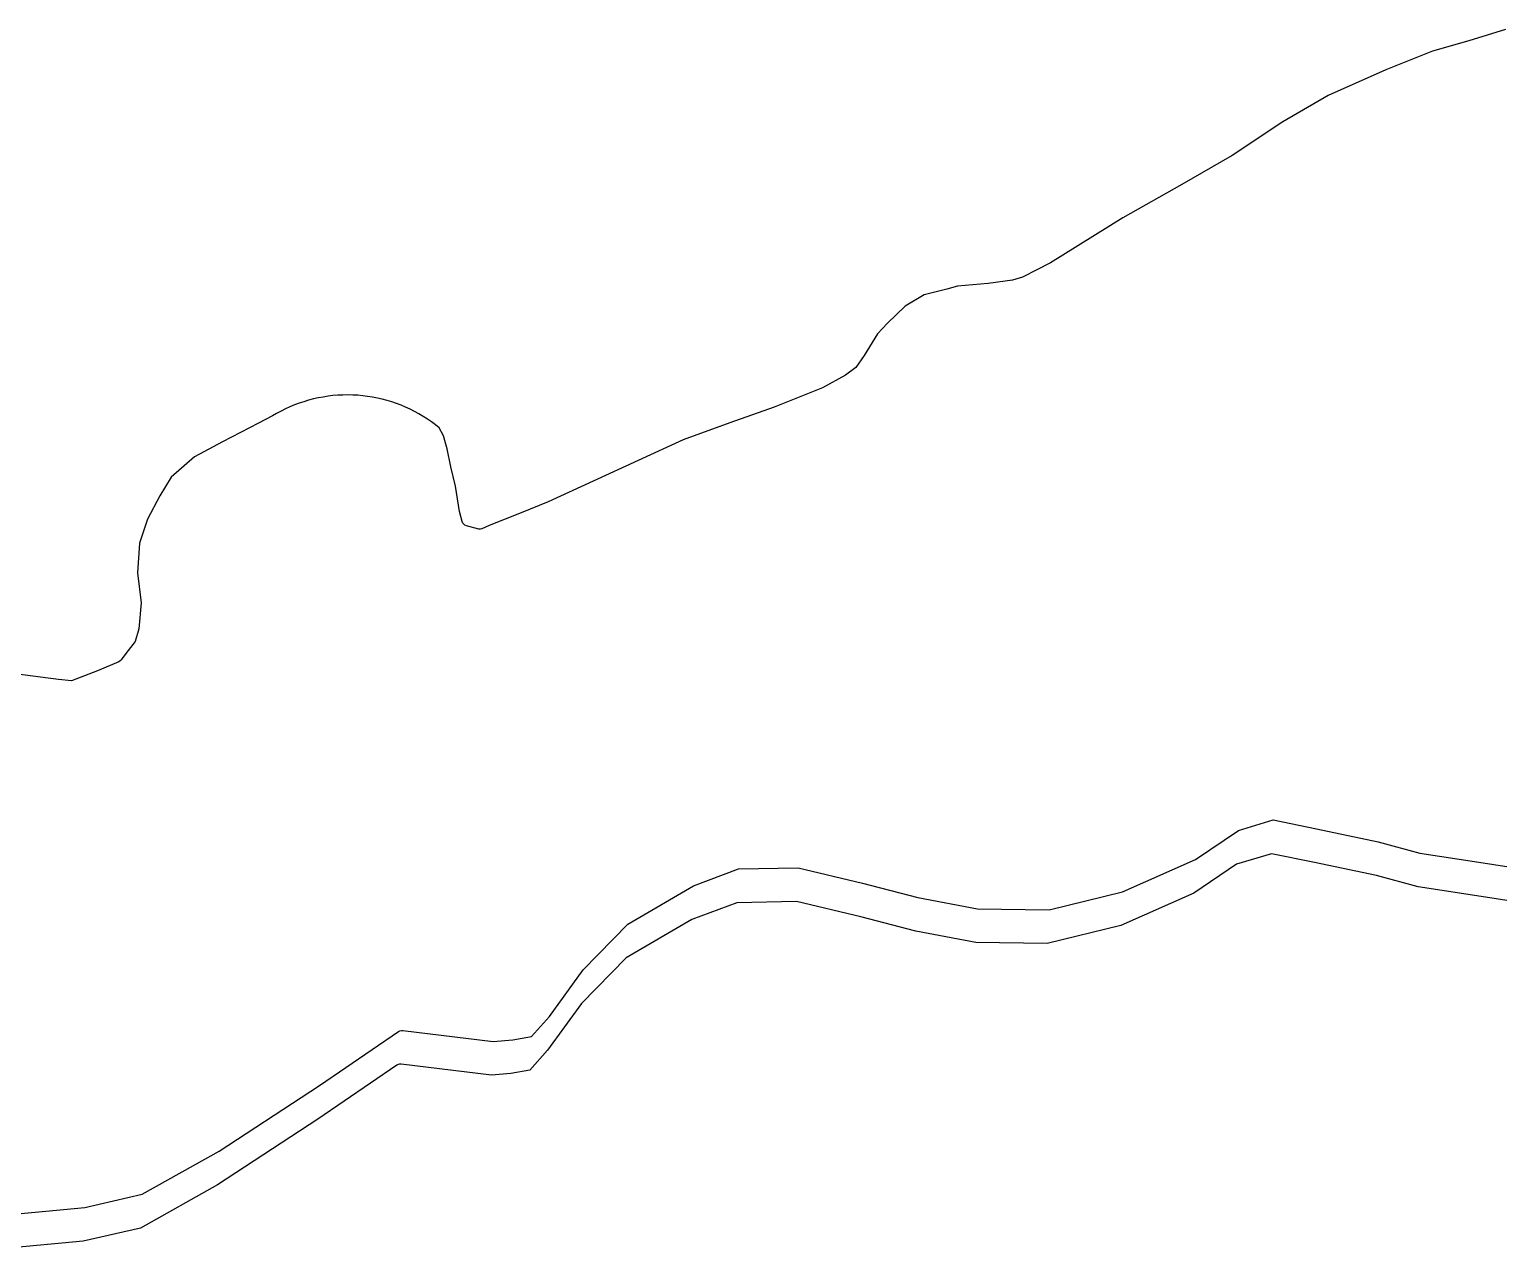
# Model space of a CAD drawing. Header units: millimetres. Extents: x 617751 to 636088, y 68402 to 77988.
# Drawn here: x 623943 to 624459, y 73055 to 73483 of the extents above; entities that cross this region are included whole.
import ezdxf

# ---------------------------------------------------------------- set-up
doc = ezdxf.new("R2010")
doc.units = ezdxf.units.MM
doc.header["$LTSCALE"] = 3
doc.header["$MEASUREMENT"] = 0
doc.layers.add('ALINHAMENTO PREDIAL', color=120, linetype='Continuous')

msp = doc.modelspace()

# ---------------------------------------------------------------- linework, layer by layer
at = {"layer": 'ALINHAMENTO PREDIAL'}
for points in [[(624461.2, 73483.41), (624448.27, 73479.4), (624435.58, 73475.78), (624419.17, 73469.25), (624398.92, 73460.22), (624382.96, 73451), (624365.22, 73439.14), (624347.49, 73428.95), (624326.73, 73417.18), (624301.44, 73401.41), (624296.55, 73398.91), (624291.53, 73396.42), (624288.01, 73395.3), (624279.52, 73394.13), (624268.69, 73393.22), (624264.95, 73392.23), (624257.03, 73390.23), (624250.35, 73386.25), (624244.14, 73380.23), (624240.59, 73376.47), (624235.92, 73368.94), (624233.01, 73364.62), (624229.42, 73361.99), (624221.33, 73357.57), (624204.4, 73350.78), (624188.73, 73345.26), (624172.34, 73339.28), (624124.98, 73317.5), (624115.47, 73313.69), (624104.24, 73309.17), (624101.7, 73308.05), (624101.17, 73307.89), (624100.62, 73307.87), (624096.24, 73309.1), (624095.74, 73309.32), (624095.31, 73309.64), (624094.97, 73310.06), (624094.74, 73310.55), (624093.81, 73314.1), (624092.43, 73323.04), (624090.75, 73329.77), (624089.48, 73336.11), (624088.21, 73340.65), (624086.75, 73343.45), (624085.38, 73344.53), (624083.99, 73345.57), (624082.55, 73346.56), (624081.09, 73347.5), (624079.59, 73348.38), (624078.06, 73349.22), (624076.5, 73350), (624074.92, 73350.73), (624073.32, 73351.4), (624071.69, 73352.02), (624070.04, 73352.58), (624068.38, 73353.09), (624066.69, 73353.54), (624065, 73353.93), (624063.29, 73354.26), (624061.57, 73354.53), (624059.84, 73354.75), (624058.11, 73354.9), (624056.37, 73354.99), (624054.63, 73355.03), (624052.88, 73355), (624051.15, 73354.92), (624049.41, 73354.78), (624047.68, 73354.57), (624045.96, 73354.31), (624044.25, 73353.99), (624042.55, 73353.61), (624040.86, 73353.17), (624039.2, 73352.67), (624037.54, 73352.12), (624035.91, 73351.51), (624034.3, 73350.85), (624032.72, 73350.13), (624031.16, 73349.35), (624029.63, 73348.53), (624028.12, 73347.65), (624023.22, 73345.1), (624010.57, 73338.54), (624000.79, 73333.31), (623992.56, 73326.14), (623988.59, 73319.63), (623984.22, 73311.45), (623981.49, 73302.94), (623980.8, 73292.55), (623982.06, 73282.07), (623981.25, 73272.95), (623979.98, 73268.42), (623976.71, 73264.21), (623975, 73262), (623974.62, 73261.62), (623974.17, 73261.34), (623966.76, 73258.19), (623957.54, 73254.64), (623953.01, 73255.07), (623946.65, 73255.91), (623935.03, 73257.39)], [(624461.2, 73483.41), (624448.27, 73479.4), (624435.58, 73475.78), (624419.17, 73469.25), (624398.92, 73460.22), (624382.96, 73451), (624365.22, 73439.14), (624347.49, 73428.95), (624326.73, 73417.18), (624301.44, 73401.41), (624296.55, 73398.91), (624291.53, 73396.42), (624288.01, 73395.3), (624279.52, 73394.13), (624268.69, 73393.22), (624264.95, 73392.23), (624257.03, 73390.23), (624250.35, 73386.25), (624244.14, 73380.23), (624240.59, 73376.47), (624235.92, 73368.94), (624233.01, 73364.62), (624229.42, 73361.99), (624221.33, 73357.57), (624204.4, 73350.78), (624188.73, 73345.26), (624172.34, 73339.28), (624124.98, 73317.5), (624115.47, 73313.69), (624104.24, 73309.17), (624101.7, 73308.05), (624101.17, 73307.89), (624100.62, 73307.87), (624096.24, 73309.1), (624095.74, 73309.32), (624095.31, 73309.64), (624094.97, 73310.06), (624094.74, 73310.55), (624093.81, 73314.1), (624092.43, 73323.04), (624090.75, 73329.77), (624089.48, 73336.11), (624088.21, 73340.65), (624086.75, 73343.45), (624085.38, 73344.53), (624083.99, 73345.57), (624082.55, 73346.56), (624081.09, 73347.5), (624079.59, 73348.38), (624078.06, 73349.22), (624076.5, 73350), (624074.92, 73350.73), (624073.32, 73351.4), (624071.69, 73352.02), (624070.04, 73352.58), (624068.38, 73353.09), (624066.69, 73353.54), (624065, 73353.93), (624063.29, 73354.26), (624061.57, 73354.53), (624059.84, 73354.75), (624058.11, 73354.9), (624056.37, 73354.99), (624054.63, 73355.03), (624052.88, 73355), (624051.15, 73354.92), (624049.41, 73354.78), (624047.68, 73354.57), (624045.96, 73354.31), (624044.25, 73353.99), (624042.55, 73353.61), (624040.86, 73353.17), (624039.2, 73352.67), (624037.54, 73352.12), (624035.91, 73351.51), (624034.3, 73350.85), (624032.72, 73350.13), (624031.16, 73349.35), (624029.63, 73348.53), (624028.12, 73347.65), (624023.22, 73345.1), (624010.57, 73338.54), (624000.79, 73333.31), (623992.56, 73326.14), (623988.59, 73319.63), (623984.22, 73311.45), (623981.49, 73302.94), (623980.8, 73292.55), (623982.06, 73282.07), (623981.25, 73272.95), (623979.98, 73268.42), (623976.71, 73264.21), (623975, 73262), (623974.62, 73261.62), (623974.17, 73261.34), (623966.76, 73258.19), (623957.54, 73254.64), (623953.01, 73255.07), (623946.65, 73255.91), (623935.03, 73257.39)], [(624461.2, 73483.41), (624448.27, 73479.4), (624435.58, 73475.78), (624419.17, 73469.25), (624398.92, 73460.22), (624382.96, 73451), (624365.22, 73439.14), (624347.49, 73428.95), (624326.73, 73417.18), (624301.44, 73401.41), (624296.55, 73398.91), (624291.53, 73396.42), (624288.01, 73395.3), (624279.52, 73394.13), (624268.69, 73393.22), (624264.95, 73392.23), (624257.03, 73390.23), (624250.35, 73386.25), (624244.14, 73380.23), (624240.59, 73376.47), (624235.92, 73368.94), (624233.01, 73364.62), (624229.42, 73361.99), (624221.33, 73357.57), (624204.4, 73350.78), (624188.73, 73345.26), (624172.34, 73339.28), (624124.98, 73317.5), (624115.47, 73313.69), (624104.24, 73309.17), (624101.7, 73308.05), (624101.17, 73307.89), (624100.62, 73307.87), (624096.24, 73309.1), (624095.74, 73309.32), (624095.31, 73309.64), (624094.97, 73310.06), (624094.74, 73310.55), (624093.81, 73314.1), (624092.43, 73323.04), (624090.75, 73329.77), (624089.48, 73336.11), (624088.21, 73340.65), (624086.75, 73343.45), (624085.38, 73344.53), (624083.99, 73345.57), (624082.55, 73346.56), (624081.09, 73347.5), (624079.59, 73348.38), (624078.06, 73349.22), (624076.5, 73350), (624074.92, 73350.73), (624073.32, 73351.4), (624071.69, 73352.02), (624070.04, 73352.58), (624068.38, 73353.09), (624066.69, 73353.54), (624065, 73353.93), (624063.29, 73354.26), (624061.57, 73354.53), (624059.84, 73354.75), (624058.11, 73354.9), (624056.37, 73354.99), (624054.63, 73355.03), (624052.88, 73355), (624051.15, 73354.92), (624049.41, 73354.78), (624047.68, 73354.57), (624045.96, 73354.31), (624044.25, 73353.99), (624042.55, 73353.61), (624040.86, 73353.17), (624039.2, 73352.67), (624037.54, 73352.12), (624035.91, 73351.51), (624034.3, 73350.85), (624032.72, 73350.13), (624031.16, 73349.35), (624029.63, 73348.53), (624028.12, 73347.65), (624023.22, 73345.1), (624010.57, 73338.54), (624000.79, 73333.31), (623992.56, 73326.14), (623988.59, 73319.63), (623984.22, 73311.45), (623981.49, 73302.94), (623980.8, 73292.55), (623982.06, 73282.07), (623981.25, 73272.95), (623979.98, 73268.42), (623976.71, 73264.21), (623975, 73262), (623974.62, 73261.62), (623974.17, 73261.34), (623966.76, 73258.19), (623957.54, 73254.64), (623953.01, 73255.07), (623946.65, 73255.91), (623935.03, 73257.39)], [(624461.2, 73483.41), (624448.27, 73479.4), (624435.58, 73475.78), (624419.17, 73469.25), (624398.92, 73460.22), (624382.96, 73451), (624365.22, 73439.14), (624347.49, 73428.95), (624326.73, 73417.18), (624301.44, 73401.41), (624296.55, 73398.91), (624291.53, 73396.42), (624288.01, 73395.3), (624279.52, 73394.13), (624268.69, 73393.22), (624264.95, 73392.23), (624257.03, 73390.23), (624250.35, 73386.25), (624244.14, 73380.23), (624240.59, 73376.47), (624235.92, 73368.94), (624233.01, 73364.62), (624229.42, 73361.99), (624221.33, 73357.57), (624204.4, 73350.78), (624188.73, 73345.26), (624172.34, 73339.28), (624124.98, 73317.5), (624115.47, 73313.69), (624104.24, 73309.17), (624101.7, 73308.05), (624101.17, 73307.89), (624100.62, 73307.87), (624096.24, 73309.1), (624095.74, 73309.32), (624095.31, 73309.64), (624094.97, 73310.06), (624094.74, 73310.55), (624093.81, 73314.1), (624092.43, 73323.04), (624090.75, 73329.77), (624089.48, 73336.11), (624088.21, 73340.65), (624086.75, 73343.45), (624085.38, 73344.53), (624083.99, 73345.57), (624082.55, 73346.56), (624081.09, 73347.5), (624079.59, 73348.38), (624078.06, 73349.22), (624076.5, 73350), (624074.92, 73350.73), (624073.32, 73351.4), (624071.69, 73352.02), (624070.04, 73352.58), (624068.38, 73353.09), (624066.69, 73353.54), (624065, 73353.93), (624063.29, 73354.26), (624061.57, 73354.53), (624059.84, 73354.75), (624058.11, 73354.9), (624056.37, 73354.99), (624054.63, 73355.03), (624052.88, 73355), (624051.15, 73354.92), (624049.41, 73354.78), (624047.68, 73354.57), (624045.96, 73354.31), (624044.25, 73353.99), (624042.55, 73353.61), (624040.86, 73353.17), (624039.2, 73352.67), (624037.54, 73352.12), (624035.91, 73351.51), (624034.3, 73350.85), (624032.72, 73350.13), (624031.16, 73349.35), (624029.63, 73348.53), (624028.12, 73347.65), (624023.22, 73345.1), (624010.57, 73338.54), (624000.79, 73333.31), (623992.56, 73326.14), (623988.59, 73319.63), (623984.22, 73311.45), (623981.49, 73302.94), (623980.8, 73292.55), (623982.06, 73282.07), (623981.25, 73272.95), (623979.98, 73268.42), (623976.71, 73264.21), (623975, 73262), (623974.62, 73261.62), (623974.17, 73261.34), (623966.76, 73258.19), (623957.54, 73254.64), (623953.01, 73255.07), (623946.65, 73255.91), (623935.03, 73257.39)], [(624461.2, 73483.41), (624448.27, 73479.4), (624435.58, 73475.78), (624419.17, 73469.25), (624398.92, 73460.22), (624382.96, 73451), (624365.22, 73439.14), (624347.49, 73428.95), (624326.73, 73417.18), (624301.44, 73401.41), (624296.55, 73398.91), (624291.53, 73396.42), (624288.01, 73395.3), (624279.52, 73394.13), (624268.69, 73393.22), (624264.95, 73392.23), (624257.03, 73390.23), (624250.35, 73386.25), (624244.14, 73380.23), (624240.59, 73376.47), (624235.92, 73368.94), (624233.01, 73364.62), (624229.42, 73361.99), (624221.33, 73357.57), (624204.4, 73350.78), (624188.73, 73345.26), (624172.34, 73339.28), (624124.98, 73317.5), (624115.47, 73313.69), (624104.24, 73309.17), (624101.7, 73308.05), (624101.17, 73307.89), (624100.62, 73307.87), (624096.24, 73309.1), (624095.74, 73309.32), (624095.31, 73309.64), (624094.97, 73310.06), (624094.74, 73310.55), (624093.81, 73314.1), (624092.43, 73323.04), (624090.75, 73329.77), (624089.48, 73336.11), (624088.21, 73340.65), (624086.75, 73343.45), (624085.38, 73344.53), (624083.99, 73345.57), (624082.55, 73346.56), (624081.09, 73347.5), (624079.59, 73348.38), (624078.06, 73349.22), (624076.5, 73350), (624074.92, 73350.73), (624073.32, 73351.4), (624071.69, 73352.02), (624070.04, 73352.58), (624068.38, 73353.09), (624066.69, 73353.54), (624065, 73353.93), (624063.29, 73354.26), (624061.57, 73354.53), (624059.84, 73354.75), (624058.11, 73354.9), (624056.37, 73354.99), (624054.63, 73355.03), (624052.88, 73355), (624051.15, 73354.92), (624049.41, 73354.78), (624047.68, 73354.57), (624045.96, 73354.31), (624044.25, 73353.99), (624042.55, 73353.61), (624040.86, 73353.17), (624039.2, 73352.67), (624037.54, 73352.12), (624035.91, 73351.51), (624034.3, 73350.85), (624032.72, 73350.13), (624031.16, 73349.35), (624029.63, 73348.53), (624028.12, 73347.65), (624023.22, 73345.1), (624010.57, 73338.54), (624000.79, 73333.31), (623992.56, 73326.14), (623988.59, 73319.63), (623984.22, 73311.45), (623981.49, 73302.94), (623980.8, 73292.55), (623982.06, 73282.07), (623981.25, 73272.95), (623979.98, 73268.42), (623976.71, 73264.21), (623975, 73262), (623974.62, 73261.62), (623974.17, 73261.34), (623966.76, 73258.19), (623957.54, 73254.64), (623953.01, 73255.07), (623946.65, 73255.91), (623935.03, 73257.39)], [(624461.2, 73483.41), (624448.27, 73479.4), (624435.58, 73475.78), (624419.17, 73469.25), (624398.92, 73460.22), (624382.96, 73451), (624365.22, 73439.14), (624347.49, 73428.95), (624326.73, 73417.18), (624301.44, 73401.41), (624296.55, 73398.91), (624291.53, 73396.42), (624288.01, 73395.3), (624279.52, 73394.13), (624268.69, 73393.22), (624264.95, 73392.23), (624257.03, 73390.23), (624250.35, 73386.25), (624244.14, 73380.23), (624240.59, 73376.47), (624235.92, 73368.94), (624233.01, 73364.62), (624229.42, 73361.99), (624221.33, 73357.57), (624204.4, 73350.78), (624188.73, 73345.26), (624172.34, 73339.28), (624124.98, 73317.5), (624115.47, 73313.69), (624104.24, 73309.17), (624101.7, 73308.05), (624101.17, 73307.89), (624100.62, 73307.87), (624096.24, 73309.1), (624095.74, 73309.32), (624095.31, 73309.64), (624094.97, 73310.06), (624094.74, 73310.55), (624093.81, 73314.1), (624092.43, 73323.04), (624090.75, 73329.77), (624089.48, 73336.11), (624088.21, 73340.65), (624086.75, 73343.45), (624085.38, 73344.53), (624083.99, 73345.57), (624082.55, 73346.56), (624081.09, 73347.5), (624079.59, 73348.38), (624078.06, 73349.22), (624076.5, 73350), (624074.92, 73350.73), (624073.32, 73351.4), (624071.69, 73352.02), (624070.04, 73352.58), (624068.38, 73353.09), (624066.69, 73353.54), (624065, 73353.93), (624063.29, 73354.26), (624061.57, 73354.53), (624059.84, 73354.75), (624058.11, 73354.9), (624056.37, 73354.99), (624054.63, 73355.03), (624052.88, 73355), (624051.15, 73354.92), (624049.41, 73354.78), (624047.68, 73354.57), (624045.96, 73354.31), (624044.25, 73353.99), (624042.55, 73353.61), (624040.86, 73353.17), (624039.2, 73352.67), (624037.54, 73352.12), (624035.91, 73351.51), (624034.3, 73350.85), (624032.72, 73350.13), (624031.16, 73349.35), (624029.63, 73348.53), (624028.12, 73347.65), (624023.22, 73345.1), (624010.57, 73338.54), (624000.79, 73333.31), (623992.56, 73326.14), (623988.59, 73319.63), (623984.22, 73311.45), (623981.49, 73302.94), (623980.8, 73292.55), (623982.06, 73282.07), (623981.25, 73272.95), (623979.98, 73268.42), (623976.71, 73264.21), (623975, 73262), (623974.62, 73261.62), (623974.17, 73261.34), (623966.76, 73258.19), (623957.54, 73254.64), (623953.01, 73255.07), (623946.65, 73255.91), (623935.03, 73257.39)], [(623934.84, 73067.07), (623962.28, 73069.7), (623982.4, 73074.31), (624009.49, 73089.44), (624044.71, 73112.52), (624072.44, 73131.44), (624072.92, 73131.69), (624073.44, 73131.82), (624073.98, 73131.82), (624105.69, 73127.95), (624112.52, 73128.52), (624119.12, 73129.74), (624125.42, 73136.73), (624137.31, 73153.11), (624153, 73169.21), (624176.04, 73182.6), (624191.86, 73188.56), (624212.82, 73188.99), (624235.36, 73183.53), (624254.79, 73178.51), (624275.74, 73174.59), (624300.9, 73174.27), (624326.69, 73180.57), (624352.31, 73191.92), (624367.35, 73202.13), (624379.59, 73205.77), (624394.75, 73202.63), (624416.51, 73198.12), (624431.14, 73194.15), (624451.77, 73191.01), (624488.69, 73185.2)], [(623934.84, 73067.07), (623962.28, 73069.7), (623982.4, 73074.31), (624009.49, 73089.44), (624044.71, 73112.52), (624072.44, 73131.44), (624072.92, 73131.69), (624073.44, 73131.82), (624073.98, 73131.82), (624105.69, 73127.95), (624112.52, 73128.52), (624119.12, 73129.74), (624125.42, 73136.73), (624137.31, 73153.11), (624153, 73169.21), (624176.04, 73182.6), (624191.86, 73188.56), (624212.82, 73188.99), (624235.36, 73183.53), (624254.79, 73178.51), (624275.74, 73174.59), (624300.9, 73174.27), (624326.69, 73180.57), (624352.31, 73191.92), (624367.35, 73202.13), (624379.59, 73205.77), (624394.75, 73202.63), (624416.51, 73198.12), (624431.14, 73194.15), (624451.77, 73191.01), (624488.69, 73185.2)], [(623934.84, 73067.07), (623962.28, 73069.7), (623982.4, 73074.31), (624009.49, 73089.44), (624044.71, 73112.52), (624072.44, 73131.44), (624072.92, 73131.69), (624073.44, 73131.82), (624073.98, 73131.82), (624105.69, 73127.95), (624112.52, 73128.52), (624119.12, 73129.74), (624125.42, 73136.73), (624137.31, 73153.11), (624153, 73169.21), (624176.04, 73182.6), (624191.86, 73188.56), (624212.82, 73188.99), (624235.36, 73183.53), (624254.79, 73178.51), (624275.74, 73174.59), (624300.9, 73174.27), (624326.69, 73180.57), (624352.31, 73191.92), (624367.35, 73202.13), (624379.59, 73205.77), (624394.75, 73202.63), (624416.51, 73198.12), (624431.14, 73194.15), (624451.77, 73191.01), (624488.69, 73185.2)], [(623934.84, 73067.07), (623962.28, 73069.7), (623982.4, 73074.31), (624009.49, 73089.44), (624044.71, 73112.52), (624072.44, 73131.44), (624072.92, 73131.69), (624073.44, 73131.82), (624073.98, 73131.82), (624105.69, 73127.95), (624112.52, 73128.52), (624119.12, 73129.74), (624125.42, 73136.73), (624137.31, 73153.11), (624153, 73169.21), (624176.04, 73182.6), (624191.86, 73188.56), (624212.82, 73188.99), (624235.36, 73183.53), (624254.79, 73178.51), (624275.74, 73174.59), (624300.9, 73174.27), (624326.69, 73180.57), (624352.31, 73191.92), (624367.35, 73202.13), (624379.59, 73205.77), (624394.75, 73202.63), (624416.51, 73198.12), (624431.14, 73194.15), (624451.77, 73191.01), (624488.69, 73185.2)], [(623934.84, 73067.07), (623962.28, 73069.7), (623982.4, 73074.31), (624009.49, 73089.44), (624044.71, 73112.52), (624072.44, 73131.44), (624072.92, 73131.69), (624073.44, 73131.82), (624073.98, 73131.82), (624105.69, 73127.95), (624112.52, 73128.52), (624119.12, 73129.74), (624125.42, 73136.73), (624137.31, 73153.11), (624153, 73169.21), (624176.04, 73182.6), (624191.86, 73188.56), (624212.82, 73188.99), (624235.36, 73183.53), (624254.79, 73178.51), (624275.74, 73174.59), (624300.9, 73174.27), (624326.69, 73180.57), (624352.31, 73191.92), (624367.35, 73202.13), (624379.59, 73205.77), (624394.75, 73202.63), (624416.51, 73198.12), (624431.14, 73194.15), (624451.77, 73191.01), (624488.69, 73185.2)], [(623934.84, 73067.07), (623962.28, 73069.7), (623982.4, 73074.31), (624009.49, 73089.44), (624044.71, 73112.52), (624072.44, 73131.44), (624072.92, 73131.69), (624073.44, 73131.82), (624073.98, 73131.82), (624105.69, 73127.95), (624112.52, 73128.52), (624119.12, 73129.74), (624125.42, 73136.73), (624137.31, 73153.11), (624153, 73169.21), (624176.04, 73182.6), (624191.86, 73188.56), (624212.82, 73188.99), (624235.36, 73183.53), (624254.79, 73178.51), (624275.74, 73174.59), (624300.9, 73174.27), (624326.69, 73180.57), (624352.31, 73191.92), (624367.35, 73202.13), (624379.59, 73205.77), (624394.75, 73202.63), (624416.51, 73198.12), (624431.14, 73194.15), (624451.77, 73191.01), (624488.69, 73185.2)], [(624488.05, 73173.37), (624451.14, 73179.18), (624430.5, 73182.32), (624415.88, 73186.29), (624394.12, 73190.8), (624378.95, 73193.93), (624366.71, 73190.3), (624351.67, 73180.08), (624326.06, 73168.74), (624300.26, 73162.44), (624275.11, 73162.75), (624254.15, 73166.68), (624234.72, 73171.7), (624212.18, 73177.16), (624191.22, 73176.72), (624175.41, 73170.77), (624152.36, 73157.37), (624136.67, 73141.28), (624124.79, 73124.9), (624118.49, 73117.91), (624111.89, 73116.68), (624105.05, 73116.12), (624073.35, 73119.98), (624072.81, 73119.98), (624072.28, 73119.86), (624071.81, 73119.61), (624044.07, 73100.68), (624008.85, 73077.61), (623981.76, 73062.47), (623961.64, 73057.87), (623934.2, 73055.24)], [(624488.05, 73173.37), (624451.14, 73179.18), (624430.5, 73182.32), (624415.88, 73186.29), (624394.12, 73190.8), (624378.95, 73193.93), (624366.71, 73190.3), (624351.67, 73180.08), (624326.06, 73168.74), (624300.26, 73162.44), (624275.11, 73162.75), (624254.15, 73166.68), (624234.72, 73171.7), (624212.18, 73177.16), (624191.22, 73176.72), (624175.41, 73170.77), (624152.36, 73157.37), (624136.67, 73141.28), (624124.79, 73124.9), (624118.49, 73117.91), (624111.89, 73116.68), (624105.05, 73116.12), (624073.35, 73119.98), (624072.81, 73119.98), (624072.28, 73119.86), (624071.81, 73119.61), (624044.07, 73100.68), (624008.85, 73077.61), (623981.76, 73062.47), (623961.64, 73057.87), (623934.2, 73055.24)], [(624488.05, 73173.37), (624451.14, 73179.18), (624430.5, 73182.32), (624415.88, 73186.29), (624394.12, 73190.8), (624378.95, 73193.93), (624366.71, 73190.3), (624351.67, 73180.08), (624326.06, 73168.74), (624300.26, 73162.44), (624275.11, 73162.75), (624254.15, 73166.68), (624234.72, 73171.7), (624212.18, 73177.16), (624191.22, 73176.72), (624175.41, 73170.77), (624152.36, 73157.37), (624136.67, 73141.28), (624124.79, 73124.9), (624118.49, 73117.91), (624111.89, 73116.68), (624105.05, 73116.12), (624073.35, 73119.98), (624072.81, 73119.98), (624072.28, 73119.86), (624071.81, 73119.61), (624044.07, 73100.68), (624008.85, 73077.61), (623981.76, 73062.47), (623961.64, 73057.87), (623934.2, 73055.24)], [(624488.05, 73173.37), (624451.14, 73179.18), (624430.5, 73182.32), (624415.88, 73186.29), (624394.12, 73190.8), (624378.95, 73193.93), (624366.71, 73190.3), (624351.67, 73180.08), (624326.06, 73168.74), (624300.26, 73162.44), (624275.11, 73162.75), (624254.15, 73166.68), (624234.72, 73171.7), (624212.18, 73177.16), (624191.22, 73176.72), (624175.41, 73170.77), (624152.36, 73157.37), (624136.67, 73141.28), (624124.79, 73124.9), (624118.49, 73117.91), (624111.89, 73116.68), (624105.05, 73116.12), (624073.35, 73119.98), (624072.81, 73119.98), (624072.28, 73119.86), (624071.81, 73119.61), (624044.07, 73100.68), (624008.85, 73077.61), (623981.76, 73062.47), (623961.64, 73057.87), (623934.2, 73055.24)], [(624488.05, 73173.37), (624451.14, 73179.18), (624430.5, 73182.32), (624415.88, 73186.29), (624394.12, 73190.8), (624378.95, 73193.93), (624366.71, 73190.3), (624351.67, 73180.08), (624326.06, 73168.74), (624300.26, 73162.44), (624275.11, 73162.75), (624254.15, 73166.68), (624234.72, 73171.7), (624212.18, 73177.16), (624191.22, 73176.72), (624175.41, 73170.77), (624152.36, 73157.37), (624136.67, 73141.28), (624124.79, 73124.9), (624118.49, 73117.91), (624111.89, 73116.68), (624105.05, 73116.12), (624073.35, 73119.98), (624072.81, 73119.98), (624072.28, 73119.86), (624071.81, 73119.61), (624044.07, 73100.68), (624008.85, 73077.61), (623981.76, 73062.47), (623961.64, 73057.87), (623934.2, 73055.24)], [(624488.05, 73173.37), (624451.14, 73179.18), (624430.5, 73182.32), (624415.88, 73186.29), (624394.12, 73190.8), (624378.95, 73193.93), (624366.71, 73190.3), (624351.67, 73180.08), (624326.06, 73168.74), (624300.26, 73162.44), (624275.11, 73162.75), (624254.15, 73166.68), (624234.72, 73171.7), (624212.18, 73177.16), (624191.22, 73176.72), (624175.41, 73170.77), (624152.36, 73157.37), (624136.67, 73141.28), (624124.79, 73124.9), (624118.49, 73117.91), (624111.89, 73116.68), (624105.05, 73116.12), (624073.35, 73119.98), (624072.81, 73119.98), (624072.28, 73119.86), (624071.81, 73119.61), (624044.07, 73100.68), (624008.85, 73077.61), (623981.76, 73062.47), (623961.64, 73057.87), (623934.2, 73055.24)], [(624488.05, 73173.37), (624451.14, 73179.18), (624430.5, 73182.32), (624415.88, 73186.29), (624394.12, 73190.8), (624378.95, 73193.93), (624366.71, 73190.3), (624351.67, 73180.08), (624326.06, 73168.74), (624300.26, 73162.44), (624275.11, 73162.75), (624254.15, 73166.68), (624234.72, 73171.7), (624212.18, 73177.16), (624191.22, 73176.72), (624175.41, 73170.77), (624152.36, 73157.37), (624136.67, 73141.28), (624124.79, 73124.9), (624118.49, 73117.91), (624111.89, 73116.68), (624105.05, 73116.12), (624073.35, 73119.98), (624072.81, 73119.98), (624072.28, 73119.86), (624071.81, 73119.61), (624044.07, 73100.68), (624008.85, 73077.61), (623981.76, 73062.47), (623961.64, 73057.87), (623934.2, 73055.24)], [(624488.05, 73173.37), (624451.14, 73179.18), (624430.5, 73182.32), (624415.88, 73186.29), (624394.12, 73190.8), (624378.95, 73193.93), (624366.71, 73190.3), (624351.67, 73180.08), (624326.06, 73168.74), (624300.26, 73162.44), (624275.11, 73162.75), (624254.15, 73166.68), (624234.72, 73171.7), (624212.18, 73177.16), (624191.22, 73176.72), (624175.41, 73170.77), (624152.36, 73157.37), (624136.67, 73141.28), (624124.79, 73124.9), (624118.49, 73117.91), (624111.89, 73116.68), (624105.05, 73116.12), (624073.35, 73119.98), (624072.81, 73119.98), (624072.28, 73119.86), (624071.81, 73119.61), (624044.07, 73100.68), (624008.85, 73077.61), (623981.76, 73062.47), (623961.64, 73057.87), (623934.2, 73055.24)]]:
    msp.add_lwpolyline(points, dxfattribs=at)

doc.saveas('drawing.dxf')
